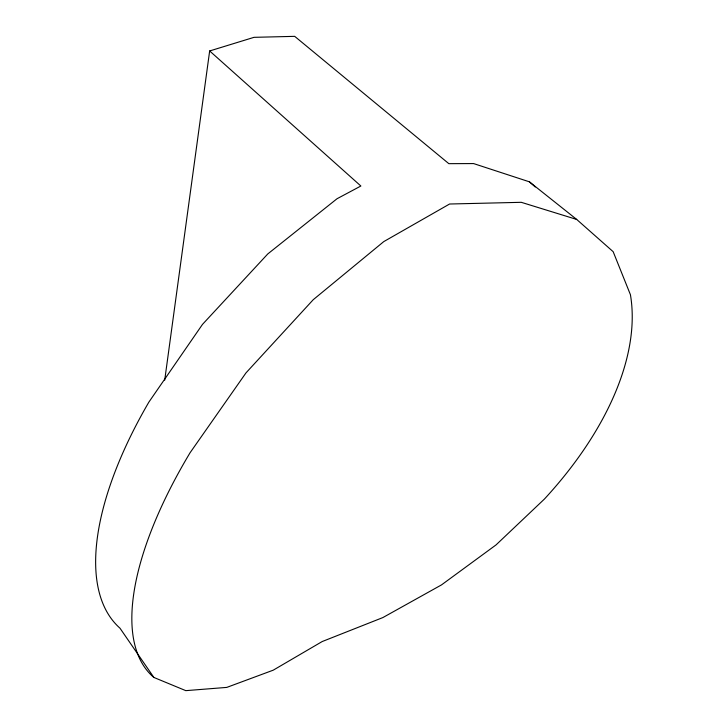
<?xml version="1.0" encoding="UTF-8"?>
<svg xmlns="http://www.w3.org/2000/svg" width="727" height="727" viewBox="0 0 727 727"><rect width="100%" height="100%" fill="white"/><g stroke="black" fill="none" stroke-linecap="round" stroke-linejoin="round"><path stroke-width="1.09" d="M164.711 380.166L209.658 50.954L254.032 37.331L294.699 36.35L448.841 163.666L473.595 163.575L529.41 181.823L576.693 219.436L613.161 251.687L630.418 294.689A305.231 172.753 -35.5 0 1 544.359 499.113L496.05 544.905L441.525 584.881L382.856 617.577L322.197 641.541L273.252 670.167L226.797 687.397L185.803 690.65L153.879 677.455L119.973 628.183A299.406 133.759 -50 0 1 148.89 402.086L202.506 324.369L267.8 253.923L337.046 198.725L360.874 186.012L209.658 50.954M576.693 219.436L521.268 202.315L449.586 204.014L383.774 241.6L313.237 299.706L245.99 372.887L190.074 452.739A308.039 125.989 -49.9 0 0 153.87 677.464M529.41 181.823L535.254 186.966"/></g></svg>
